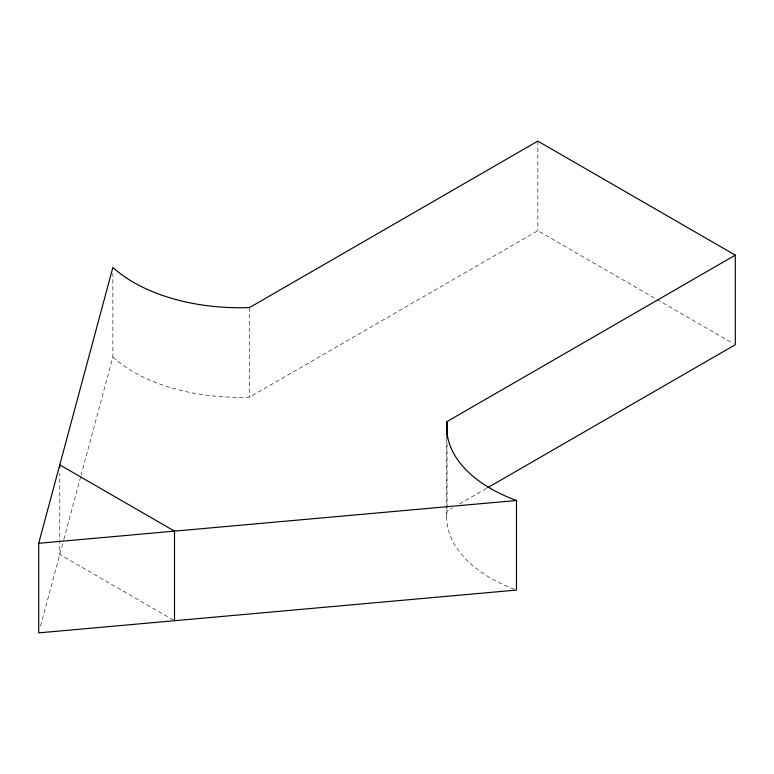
<?xml version="1.0" encoding="UTF-8"?>
<svg xmlns="http://www.w3.org/2000/svg" width="774" height="774" viewBox="0 0 774 774"><rect width="100%" height="100%" fill="white"/><g stroke="black" fill="none" stroke-linecap="round" stroke-linejoin="round"><path stroke-width="0.58" stroke-dasharray="3.87 2.9" d="M40.558 625.963L63.526 540.542M63.836 539.381L80.699 476.658M81.009 475.497L112.859 357.027L112.859 273.416M112.859 357.027A149.982 86.591 0 0 0 249.576 397.12L537.824 230.7L655.888 298.87M514.246 589.227A149.982 86.591 0 0 1 447.053 511.13L452.277 508.121M459.582 503.903L486.74 488.22M656.933 299.47L733.21 343.511M173.463 620.109L59.782 554.474L59.782 473.253M537.824 141.12L537.824 230.7M447.053 443.047L447.053 511.13M446.762 438.848L446.762 504.542M446.762 505.732L446.762 518.87M249.576 307.539L249.576 397.12"/><path stroke-width="1.16" d="M735.3 255.13L447.053 421.549A149.982 86.591 0 0 0 516.49 500.488L516.49 590.069L38.7 632.88L38.7 543.3L112.859 267.446A149.982 86.591 0 0 0 249.576 307.539L537.824 141.12L735.3 255.13L735.3 344.72L487.784 487.62M38.7 543.3L516.49 500.488M447.053 421.549L447.053 438.278M174.498 620.709L174.498 531.128L59.782 464.893L59.782 467.283"/></g></svg>
